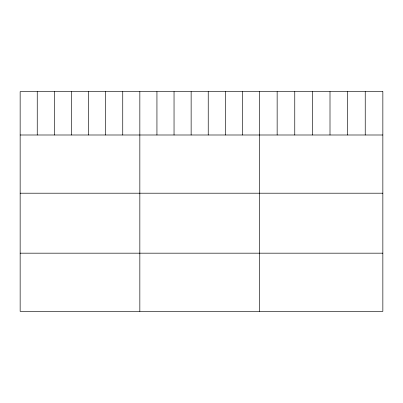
<?xml version="1.0" encoding="UTF-8"?>
<svg xmlns="http://www.w3.org/2000/svg" width="403" height="403" viewBox="0 0 403 403"><rect width="100%" height="100%" fill="white"/><g stroke="black" fill="none" stroke-linecap="round" stroke-linejoin="round"><path stroke-width="0.6" d="M20.15 134.995L382.85 134.995M20.15 193.203L382.85 193.203M20.15 253.175L382.85 253.175M365.234 91.617L365.234 134.995M347.618 91.617L347.618 134.995M330.002 91.617L330.002 134.995M312.38 91.617L312.38 134.995M294.764 91.617L294.764 134.995M277.148 91.617L277.148 134.995M259.532 91.617L259.532 311.383M242.435 91.617L242.435 134.995M225.332 91.617L225.332 134.995M208.235 91.617L208.235 134.995M191.138 91.617L191.138 134.995M174.041 91.617L174.041 134.995M156.938 91.617L156.938 134.995M139.841 91.617L139.841 311.383M122.744 91.617L122.744 134.995M105.641 91.617L105.641 134.995M88.544 91.617L88.544 134.995M71.447 91.617L71.447 134.995M54.35 91.617L54.35 134.995M37.247 91.617L37.247 134.995M382.85 91.617L20.15 91.617L20.15 311.383L382.85 311.383L382.85 91.617"/></g></svg>
